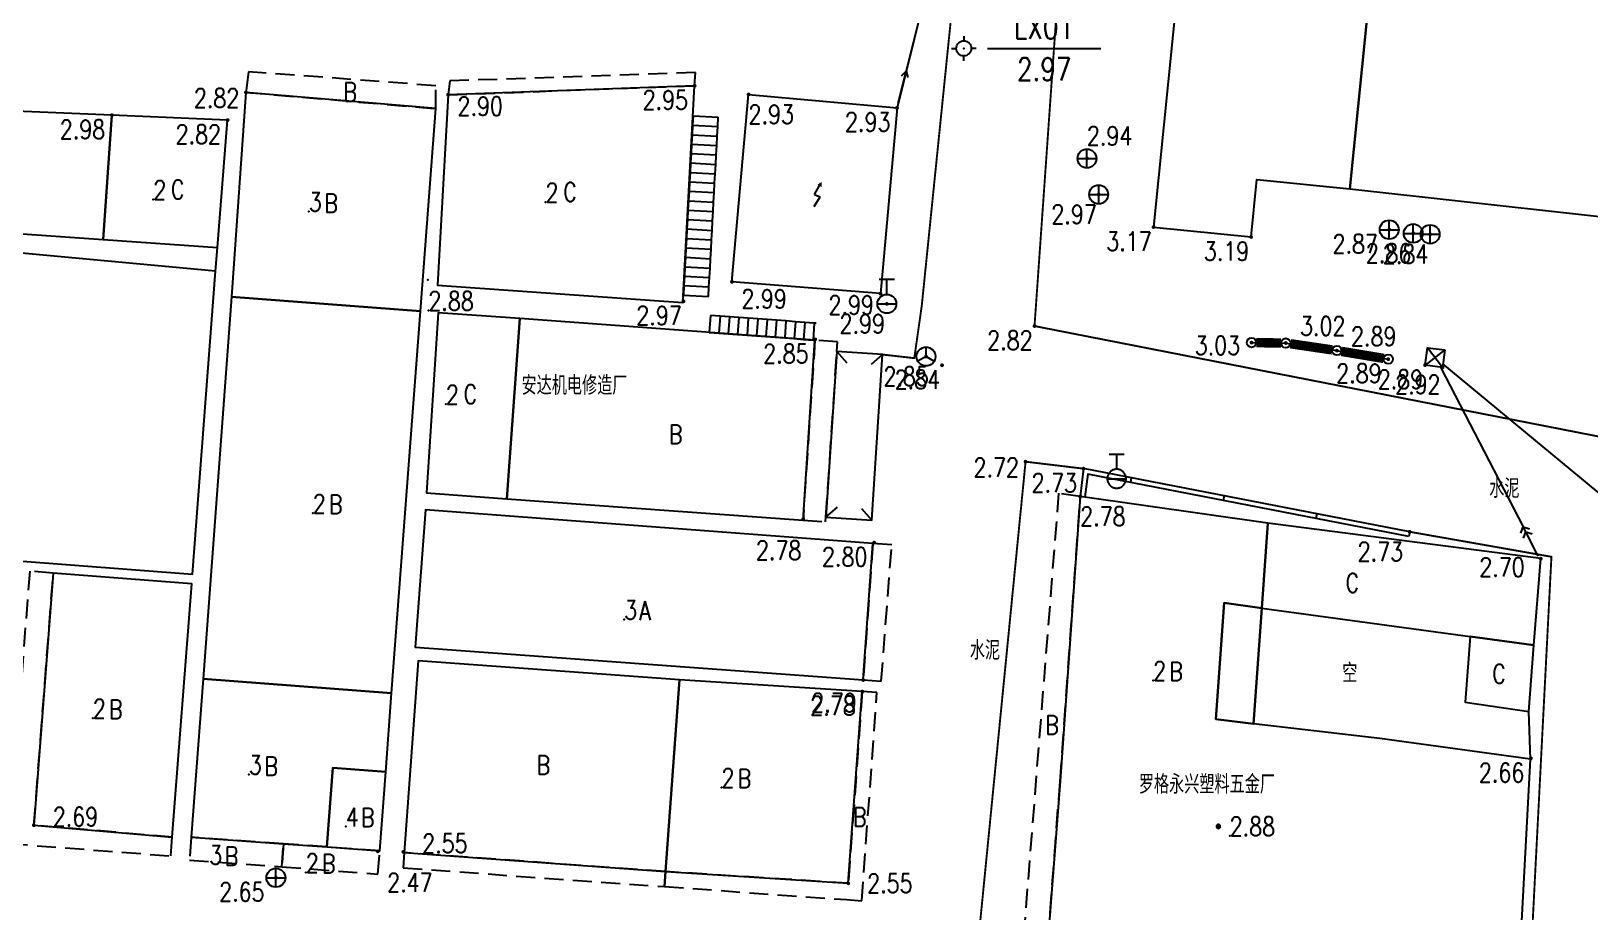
# Model space of a CAD drawing. Extents: x 500064 to 501389, y 2542464 to 2545400.
# Drawn here: x 500848.7 to 500931.1, y 2543410.6 to 2543457.2 of the extents above; entities that cross this region are included whole.
import ezdxf
from ezdxf.enums import TextEntityAlignment as Align

# ---------------------------------------------------------------- set-up
doc = ezdxf.new("R2010")
doc.units = 0
doc.header["$LTSCALE"] = 0.5
doc.linetypes.add('CENTER', pattern=[50.8, 31.75, -6.35, 6.35, -6.35])
doc.linetypes.add('X5', pattern=[3, 2, -1])
doc.layers.get('0').update_dxf_attribs({"linetype": 'CONTINUOUS', "lineweight": 5})
doc.layers.add('GCD', color=8, linetype='CONTINUOUS')
doc.layers.add('地形图', color=8, linetype='CONTINUOUS')
doc.styles.add('HZ', font='romans.shx', dxfattribs={"width": 0.8, "bigfont": 'hztxt.shx'})

# ---------------------------------------------------------------- blocks, each defined once
blk = doc.blocks.new('gc116')
for p, q in [((-1.3, 0), (-0.8, 0)), ((0, 1.3), (0, 0.8)), ((1.3, 0), (0.8, 0)), ((0, -1.3), (0, -0.8))]:
    blk.add_line(p, q)
blk.add_circle((0, 0), 0.8)
blk.add_point((0, 0))
blk = doc.blocks.new('gc013b')
at = {"linetype": 'Continuous'}
blk.add_line((0.5, 0), (4, 0), dxfattribs=at)
at = {"linetype": 'Continuous', "flags": 128}
blk.add_lwpolyline([(3.39, 0.35), (4, 0), (3.39, -0.35)], dxfattribs=at)
blk = doc.blocks.new('gc170')
at = {"linetype": 'Continuous'}
blk.add_circle((0, 0), 0.5, dxfattribs=at)
blk = doc.blocks.new('gc043')
for p, q in [((-1, 0), (1, 0)), ((0, -1), (0, 1))]:
    blk.add_line(p, q)
blk.add_circle((0, 0), 1)
blk = doc.blocks.new('gc048')
for q in [(-0.87, -0.5), (0, 1), (0.87, -0.5)]:
    blk.add_line((0, 0), q)
blk.add_circle((0, 0), 1)
blk = doc.blocks.new('gc129a')
for p, q in [((0, 0), (0.67, 1.18)), ((0, 0), (0.58, -0.25)), ((-0.05, -1.29), (0.58, -0.25))]:
    blk.add_line(p, q)
blk.add_lwpolyline([(0.75, 1.31, 0, 0.5, 0), (0.53, 0.9, 0.5, 0.5, 0)], format="xyseb")
blk = doc.blocks.new('gc133')
for p, q in [((-0.8, 2.6), (0.8, 2.6)), ((0, 1), (0, 2.6)), ((-1, 0), (1, 0))]:
    blk.add_line(p, q)
blk.add_circle((0, 0), 1)
blk = doc.blocks.new('GC200')
at = {"linetype": 'Continuous', "const_width": 0.2, "flags": 128}
blk.add_lwpolyline([(-0.1, 0, 1), (0.1, 0, 1)], format="xyb", close=True, dxfattribs=at)

msp = doc.modelspace()

# ---------------------------------------------------------------- linework, layer by layer
at = {"layer": '地形图', "linetype": 'Continuous'}
for p, q in [((500895.879, 2543458.672), (500894.981, 2543455.061)), ((500899.279, 2543456.263), (500905.279, 2543456.263)), ((500923.468, 2543440.302), (500922.428, 2543439.501)), ((500923.347, 2543439.38), (500922.549, 2543440.423)), ((500891.319, 2543440.22), (500891.846, 2543439.618)), ((500893.736, 2543440.06), (500893.134, 2543439.533)), ((500906.888, 2543433.533), (500906.84, 2543433.287)), ((500904.188, 2543432.552), (500904.436, 2543432.522)), ((500911.797, 2543432.582), (500911.749, 2543432.336)), ((500890.74, 2543431.46), (500891.342, 2543431.987)), ((500893.166, 2543431.3), (500892.639, 2543431.901)), ((500916.705, 2543431.631), (500916.658, 2543431.386)), ((500921.614, 2543430.68), (500921.566, 2543430.435))]:
    msp.add_line(p, q, dxfattribs=at)
at = {"layer": '地形图', "linetype": 'Continuous', "const_width": 0.1}
for points in [[(500914.479, 2543539.209), (500911.941, 2543536.564), (500909.005, 2543533.404), (500906.919, 2543530.454), (500904.75, 2543526.227), (500903.118, 2543521.722), (500901.499, 2543511.39), (500900.332, 2543493.472), (500899.021, 2543474.262), (500895.809, 2543442.661), (500895.412, 2543439.87), (500893.736, 2543440.06)], [(500935.148, 2543406.516), (500936.362, 2543434.792), (500901.771, 2543441.568), (500904.066, 2543474.297), (500905.351, 2543493.137), (500906.504, 2543510.836), (500907.173, 2543515.107), (500907.989, 2543520.309), (500911.27, 2543527.876), (500912.466, 2543529.475), (500918.845, 2543536.294), (500922.08, 2543538.524), (500925.12, 2543539.605)], [(500921.614, 2543430.68), (500929.112, 2543429.358), (500927.884, 2543405.432), (500927.306, 2543405.46)]]:
    msp.add_lwpolyline(points, dxfattribs=at)
at = {"layer": '地形图', "linetype": 'Continuous', "flags": 128}
for points in [[(500898.775, 2543514.782), (500899.017, 2543506.378), (500896.361, 2543460.613), (500894.498, 2543453.12)], [(500924.153, 2543505.554), (500918.446, 2543448.83), (500936.913, 2543446.786)], [(500913.249, 2543440.692), (500915.063, 2543440.669)], [(500915.063, 2543440.669), (500917.762, 2543440.269)], [(500917.762, 2543440.269), (500920.481, 2543439.816)], [(500921.566, 2543430.435), (500904.584, 2543433.725), (500904.436, 2543432.522)]]:
    msp.add_lwpolyline(points, dxfattribs=at)
for points in [[(500924.153, 2543505.554), (500914.08, 2543506.568), (500908.067, 2543446.805), (500913.227, 2543446.284), (500913.534, 2543449.326), (500918.446, 2543448.83)], [(500923.468, 2543440.302), (500923.347, 2543439.38), (500922.428, 2543439.501), (500922.549, 2543440.423)]]:
    msp.add_lwpolyline(points, close=True, dxfattribs=at)
at = {"layer": '地形图', "linetype": 'X5'}
for points in [[(500860.061, 2543453.935), (500870.108, 2543453.078), (500870.103, 2543454.284), (500860.202, 2543455.03)], [(500883.794, 2543454.286), (500883.84, 2543454.989), (500870.844, 2543454.539), (500870.753, 2543453.808)], [(500891.319, 2543440.22), (500891.354, 2543440.741), (500890.156, 2543440.82), (500889.526, 2543431.29), (500890.724, 2543431.211), (500890.74, 2543431.46)], [(500904.188, 2543432.552), (500903.046, 2543432.718), (500901.184, 2543409.2), (500902.482, 2543409.013), (500903.126, 2543417.48)], [(500892.714, 2543422.837), (500893.662, 2543422.77), (500894.223, 2543429.985), (500893.226, 2543430.06)], [(500849.872, 2543428.495), (500848.623, 2543428.591), (500847.515, 2543414.182), (500856.089, 2543413.523), (500856.166, 2543414.52), (500848.846, 2543415.15)], [(500892.663, 2543422.224), (500891.921, 2543412.078), (500882.256, 2543412.7), (500882.199, 2543411.902), (500891.84, 2543411.212), (500892.637, 2543411.155), (500893.438, 2543422.17)], [(500862.054, 2543414.167), (500857.167, 2543414.519), (500857.077, 2543413.31), (500861.964, 2543412.946)], [(500864.344, 2543414.002), (500862.054, 2543414.167), (500861.964, 2543412.946), (500867.045, 2543412.568), (500867.136, 2543413.791)], [(500882.256, 2543412.7), (500868.436, 2543413.7), (500868.378, 2543412.891), (500882.199, 2543411.902)]]:
    msp.add_lwpolyline(points, close=True, dxfattribs=at)
at = {"layer": '地形图'}
for points in [[(500832.508, 2543447.687), (500839.422, 2543447.074), (500852.509, 2543446.148), (500852.969, 2543452.73), (500833.049, 2543453.564)], [(500860.061, 2543453.935), (500859.297, 2543443.118), (500869.297, 2543442.361), (500870.108, 2543453.078)], [(500883.794, 2543454.286), (500870.753, 2543453.808), (500870.196, 2543443.74), (500883.176, 2543442.82)], [(500852.969, 2543452.73), (500852.509, 2543446.148), (500858.556, 2543445.72), (500859.093, 2543452.47)], [(500832.434, 2543446.884), (500830.342, 2543424.24), (500832.425, 2543424.074), (500836.412, 2543423.757), (500837.609, 2543423.662), (500838.085, 2543429.894), (500857.236, 2543428.43), (500858.456, 2543444.48)], [(500859.297, 2543443.118), (500857.791, 2543422.896), (500867.768, 2543422.141), (500869.297, 2543442.361)], [(500874.556, 2543441.97), (500870.236, 2543442.27), (500869.606, 2543432.74), (500873.862, 2543432.43)], [(500890.156, 2543440.82), (500874.556, 2543441.97), (500873.862, 2543432.43), (500889.526, 2543431.29)], [(500914.116, 2543431.14), (500904.188, 2543432.552), (500903.126, 2543417.48), (500902.482, 2543409.013), (500927.306, 2543405.46), (500927.996, 2543418.65), (500920.036, 2543419.74), (500913.35, 2543420.523), (500911.364, 2543420.756), (500911.81, 2543426.914), (500913.791, 2543426.643)], [(500892.714, 2543422.837), (500893.226, 2543430.06), (500869.567, 2543431.847), (500869.018, 2543424.567)], [(500914.116, 2543431.14), (500913.791, 2543426.643), (500924.811, 2543425.136), (500928.184, 2543424.675), (500928.547, 2543429.259)], [(500856.166, 2543414.52), (500857.198, 2543427.931), (500849.872, 2543428.495), (500848.846, 2543415.15)], [(500911.364, 2543420.756), (500913.35, 2543420.523), (500913.791, 2543426.643), (500911.81, 2543426.914)], [(500924.811, 2543425.136), (500924.546, 2543421.66), (500927.916, 2543421.17), (500928.184, 2543424.675)], [(500868.436, 2543413.7), (500882.256, 2543412.7), (500882.988, 2543422.854), (500869.166, 2543423.85)], [(500857.791, 2543422.896), (500857.167, 2543414.519), (500862.054, 2543414.167), (500864.344, 2543414.002), (500864.661, 2543418.19), (500867.453, 2543417.979), (500867.768, 2543422.141)], [(500882.988, 2543422.854), (500882.256, 2543412.7), (500891.921, 2543412.078), (500892.663, 2543422.224)], [(500864.344, 2543414.002), (500867.136, 2543413.791), (500867.453, 2543417.979), (500864.661, 2543418.19)]]:
    msp.add_lwpolyline(points, close=True, dxfattribs=at)
at = {"layer": '地形图', "linetype": 'Continuous', "elevation": 2.986, "flags": 128}
msp.add_lwpolyline([(500893.626, 2543443.284), (500885.769, 2543443.908), (500886.646, 2543453.826), (500894.498, 2543453.12)], close=True, dxfattribs=at)
at = {"layer": '地形图'}
for points in [[(500852.969, 2543452.73), (500852.509, 2543446.148)], [(500883.714, 2543452.696), (500883.687, 2543452.196), (500883.66, 2543451.697), (500883.632, 2543451.198), (500883.605, 2543450.699), (500883.578, 2543450.199), (500883.551, 2543449.7), (500883.524, 2543449.201), (500883.496, 2543448.702), (500883.469, 2543448.202), (500883.442, 2543447.703), (500883.415, 2543447.204), (500883.387, 2543446.705), (500883.36, 2543446.205), (500883.333, 2543445.706), (500883.306, 2543445.207), (500883.279, 2543444.708), (500883.251, 2543444.208), (500883.224, 2543443.709), (500883.197, 2543443.21)], [(500883.714, 2543452.696), (500885.043, 2543452.623)], [(500883.687, 2543452.196), (500885.016, 2543452.124)], [(500884.525, 2543443.137), (500884.552, 2543443.637), (500884.58, 2543444.136), (500884.607, 2543444.635), (500884.634, 2543445.134), (500884.661, 2543445.634), (500884.689, 2543446.133), (500884.716, 2543446.632), (500884.743, 2543447.132), (500884.77, 2543447.631), (500884.798, 2543448.13), (500884.825, 2543448.629), (500884.852, 2543449.128), (500884.879, 2543449.628), (500884.907, 2543450.127), (500884.934, 2543450.626), (500884.961, 2543451.126), (500884.989, 2543451.625), (500885.016, 2543452.124), (500885.043, 2543452.623)], [(500883.632, 2543451.198), (500884.961, 2543451.126)], [(500883.66, 2543451.697), (500884.989, 2543451.625)], [(500883.578, 2543450.199), (500884.907, 2543450.127)], [(500883.605, 2543450.699), (500884.934, 2543450.626)], [(500883.551, 2543449.7), (500884.879, 2543449.628)], [(500883.496, 2543448.702), (500884.825, 2543448.629)], [(500883.524, 2543449.201), (500884.852, 2543449.128)], [(500883.469, 2543448.202), (500884.798, 2543448.13)], [(500883.415, 2543447.204), (500884.743, 2543447.132)], [(500883.442, 2543447.703), (500884.77, 2543447.631)], [(500883.36, 2543446.205), (500884.689, 2543446.133)], [(500883.387, 2543446.705), (500884.716, 2543446.632)], [(500858.456, 2543444.48), (500858.556, 2543445.72)], [(500883.333, 2543445.706), (500884.661, 2543445.634)], [(500883.279, 2543444.708), (500884.607, 2543444.635)], [(500883.306, 2543445.207), (500884.634, 2543445.134)], [(500883.224, 2543443.709), (500884.552, 2543443.637)], [(500883.251, 2543444.208), (500884.58, 2543444.136)], [(500859.297, 2543443.118), (500869.297, 2543442.361)], [(500883.197, 2543443.21), (500884.525, 2543443.137)], [(500884.637, 2543442.129), (500884.571, 2543441.232)], [(500890.222, 2543441.718), (500890.122, 2543441.725), (500889.624, 2543441.762), (500889.125, 2543441.799), (500888.626, 2543441.836), (500888.128, 2543441.872), (500887.629, 2543441.909), (500887.13, 2543441.946), (500886.632, 2543441.983), (500886.133, 2543442.019), (500885.635, 2543442.056), (500885.136, 2543442.092), (500884.637, 2543442.129)], [(500885.136, 2543442.092), (500885.07, 2543441.195)], [(500885.635, 2543442.056), (500885.568, 2543441.158)], [(500886.133, 2543442.019), (500886.067, 2543441.122)], [(500886.632, 2543441.983), (500886.566, 2543441.085)], [(500887.13, 2543441.946), (500887.064, 2543441.048)], [(500884.571, 2543441.232), (500885.07, 2543441.195), (500885.568, 2543441.158), (500886.067, 2543441.122), (500886.566, 2543441.085), (500887.064, 2543441.048), (500887.563, 2543441.011), (500888.062, 2543440.974), (500888.56, 2543440.938), (500889.059, 2543440.901), (500889.558, 2543440.864), (500890.056, 2543440.827), (500890.156, 2543440.82)], [(500887.629, 2543441.909), (500887.563, 2543441.011)], [(500888.128, 2543441.872), (500888.062, 2543440.974)], [(500888.626, 2543441.836), (500888.56, 2543440.938)], [(500889.125, 2543441.799), (500889.059, 2543440.901)], [(500889.624, 2543441.762), (500889.558, 2543440.864)], [(500890.122, 2543441.725), (500890.056, 2543440.827)], [(500935.917, 2543429.177), (500923.373, 2543439.576)], [(500923.249, 2543439.393), (500927.609, 2543430.947)], [(500905.717, 2543434.79), (500906.117, 2543434.79), (500906.517, 2543434.79)], [(500906.117, 2543433.99), (500906.117, 2543434.79)], [(500906.117, 2543432.99), (500906.148, 2543432.991), (500906.18, 2543432.994), (500906.211, 2543432.999), (500906.241, 2543433.006), (500906.271, 2543433.014), (500906.301, 2543433.025), (500906.33, 2543433.037), (500906.358, 2543433.052), (500906.373, 2543433.061), (500906.385, 2543433.068), (500906.411, 2543433.085), (500906.436, 2543433.105), (500906.459, 2543433.125), (500906.481, 2543433.148), (500906.502, 2543433.171), (500906.521, 2543433.196), (500906.539, 2543433.222), (500906.555, 2543433.249), (500906.569, 2543433.277), (500906.582, 2543433.306), (500906.592, 2543433.335), (500906.601, 2543433.366), (500906.608, 2543433.396), (500906.613, 2543433.427), (500906.616, 2543433.459), (500906.617, 2543433.49), (500906.616, 2543433.521), (500906.613, 2543433.553), (500906.608, 2543433.584), (500906.601, 2543433.614), (500906.592, 2543433.644), (500906.582, 2543433.674), (500906.569, 2543433.703), (500906.555, 2543433.731), (500906.539, 2543433.758), (500906.521, 2543433.784), (500906.502, 2543433.809), (500906.481, 2543433.832), (500906.459, 2543433.854), (500906.436, 2543433.875), (500906.411, 2543433.894), (500906.385, 2543433.912), (500906.358, 2543433.928), (500906.33, 2543433.942), (500906.301, 2543433.955), (500906.271, 2543433.965), (500906.241, 2543433.974), (500906.211, 2543433.981), (500906.18, 2543433.986), (500906.148, 2543433.989), (500906.117, 2543433.99), (500906.086, 2543433.989), (500906.054, 2543433.986), (500906.023, 2543433.981), (500905.993, 2543433.974), (500905.962, 2543433.965), (500905.933, 2543433.955), (500905.904, 2543433.942), (500905.876, 2543433.928), (500905.849, 2543433.912), (500905.823, 2543433.894), (500905.798, 2543433.875), (500905.775, 2543433.854), (500905.752, 2543433.832), (500905.732, 2543433.809), (500905.712, 2543433.784), (500905.695, 2543433.758), (500905.679, 2543433.731), (500905.664, 2543433.703), (500905.652, 2543433.674), (500905.641, 2543433.644), (500905.633, 2543433.614), (500905.626, 2543433.584), (500905.621, 2543433.553), (500905.618, 2543433.521), (500905.617, 2543433.49), (500905.618, 2543433.459), (500905.621, 2543433.427), (500905.626, 2543433.396), (500905.633, 2543433.366), (500905.641, 2543433.335), (500905.652, 2543433.306), (500905.664, 2543433.277), (500905.679, 2543433.249), (500905.695, 2543433.222), (500905.712, 2543433.196), (500905.722, 2543433.184), (500905.732, 2543433.171), (500905.752, 2543433.148), (500905.775, 2543433.125), (500905.798, 2543433.105), (500905.823, 2543433.085), (500905.849, 2543433.068), (500905.876, 2543433.052), (500905.904, 2543433.037), (500905.933, 2543433.025), (500905.962, 2543433.014), (500905.993, 2543433.006), (500906.023, 2543432.999), (500906.054, 2543432.994), (500906.086, 2543432.991), (500906.117, 2543432.99)], [(500905.617, 2543433.49), (500906.617, 2543433.49)], [(500927.501, 2543430.611), (500927.609, 2543430.947)], [(500928.412, 2543429.392), (500927.75, 2543430.674), (500927.609, 2543430.947)], [(500927.609, 2543430.947), (500927.946, 2543430.84)], [(500927.643, 2543430.337), (500927.75, 2543430.674)], [(500927.75, 2543430.674), (500928.087, 2543430.566)], [(500911.81, 2543426.914), (500913.791, 2543426.643), (500913.35, 2543420.523), (500911.364, 2543420.756)], [(500857.791, 2543422.896), (500867.768, 2543422.141)], [(500927.996, 2543418.65), (500927.916, 2543421.17)], [(500864.344, 2543414.002), (500864.661, 2543418.19), (500867.453, 2543417.979)], [(500911.496, 2543414.986), (500911.506, 2543414.986), (500911.516, 2543414.988), (500911.527, 2543414.991), (500911.536, 2543414.994), (500911.546, 2543414.999), (500911.554, 2543415.005), (500911.563, 2543415.012), (500911.57, 2543415.019), (500911.577, 2543415.027), (500911.58, 2543415.032), (500911.582, 2543415.036), (500911.587, 2543415.045), (500911.591, 2543415.055), (500911.593, 2543415.065), (500911.595, 2543415.075), (500911.596, 2543415.086), (500911.595, 2543415.096), (500911.593, 2543415.107), (500911.591, 2543415.117), (500911.587, 2543415.126), (500911.584, 2543415.133), (500911.582, 2543415.136), (500911.577, 2543415.145), (500911.57, 2543415.153), (500911.563, 2543415.16), (500911.554, 2543415.167), (500911.546, 2543415.172), (500911.545, 2543415.173), (500911.536, 2543415.177), (500911.527, 2543415.181), (500911.516, 2543415.184), (500911.506, 2543415.185), (500911.496, 2543415.186), (500911.485, 2543415.185), (500911.475, 2543415.184), (500911.465, 2543415.181), (500911.455, 2543415.177), (500911.446, 2543415.172), (500911.437, 2543415.167), (500911.429, 2543415.16), (500911.421, 2543415.153), (500911.415, 2543415.145), (500911.412, 2543415.14), (500911.409, 2543415.136), (500911.404, 2543415.126), (500911.401, 2543415.117), (500911.398, 2543415.107), (500911.396, 2543415.096), (500911.396, 2543415.086), (500911.396, 2543415.075), (500911.398, 2543415.065), (500911.401, 2543415.055), (500911.404, 2543415.045), (500911.408, 2543415.039), (500911.409, 2543415.036), (500911.415, 2543415.027), (500911.421, 2543415.019), (500911.429, 2543415.012), (500911.437, 2543415.005), (500911.446, 2543414.999), (500911.447, 2543414.999), (500911.455, 2543414.994), (500911.465, 2543414.991), (500911.475, 2543414.988), (500911.485, 2543414.986), (500911.496, 2543414.986)], [(500911.447, 2543414.999), (500911.58, 2543415.032), (500911.582, 2543415.036), (500911.409, 2543415.036), (500911.408, 2543415.039), (500911.596, 2543415.086), (500911.396, 2543415.086), (500911.584, 2543415.133), (500911.582, 2543415.136), (500911.409, 2543415.136), (500911.412, 2543415.14), (500911.545, 2543415.173)]]:
    msp.add_lwpolyline(points, dxfattribs=at)
at = {"layer": '地形图', "linetype": 'Continuous', "flags": 128}
for points, const_width in [([(500913.499, 2543440.689), (500914.813, 2543440.672)], 0.5), ([(500915.31, 2543440.632), (500917.515, 2543440.306)], 0.5), ([(500918.009, 2543440.228), (500920.234, 2543439.857)], 0.5), ([(500904.368, 2543434.021), (500901.298, 2543434.39), (500897.363, 2543394.474), (500895.365, 2543387.663), (500892.582, 2543382.564), (500888.759, 2543377.496), (500881.235, 2543367.308), (500879.571, 2543364.685), (500878.502, 2543362.831), (500877.702, 2543360.647), (500876.06, 2543355.45), (500875.131, 2543351.728), (500872.991, 2543335.541), (500872.584, 2543331.636), (500872.344, 2543327.176), (500872.859, 2543315.79), (500873.369, 2543294.347), (500873.809, 2543275.37), (500874.473, 2543251.134), (500876.775, 2543208.122), (500876.906, 2543207.61), (500877.135, 2543207.428), (500879.589, 2543206.194)], 0.1)]:
    msp.add_lwpolyline(points, dxfattribs=dict(at, const_width=const_width))
at = {"layer": '地形图', "linetype": 'Continuous'}
msp.add_lwpolyline([(500891.319, 2543440.22), (500890.74, 2543431.46), (500893.166, 2543431.3), (500893.736, 2543440.06)], close=True, dxfattribs=at)
at = {"layer": '地形图', "linetype": 'Continuous', "elevation": 2.776, "flags": 128}
msp.add_lwpolyline([(500921.614, 2543430.68), (500904.368, 2543434.021), (500904.188, 2543432.552)], dxfattribs=at)
at = {"layer": '地形图', "linetype": 'CENTER'}
for p in [(500855.162, 2543448.267, 2), (500875.911, 2543448.133, 2), (500863.388, 2543447.637, 3), (500869.712, 2543442.398, 2.88), (500870.641, 2543437.438, 2), (500863.601, 2543431.661, 2), (500880.068, 2543426.039, 3), (500908.046, 2543422.817, 2), (500851.969, 2543420.818, 2), (500860.218, 2543417.843, 3), (500885.216, 2543417.154, 2), (500865.341, 2543415.078, 4), (500912.096, 2543414.59, 2.88), (500863.23, 2543412.648, 2)]:
    msp.add_point(p, dxfattribs=at)
at = {"layer": '地形图', "ltscale": 10}
for p in [(500869.687, 2543444.015), (500893.736, 2543440.06)]:
    msp.add_point(p, dxfattribs=at)

# ---------------------------------------------------------------- block references
at = {"layer": '地形图', "linetype": 'Continuous', "xscale": 0.5, "yscale": 0.5}
for name, p in [('gc116', (500898.029, 2543456.263, 2.973)), ('gc043', (500904.544, 2543450.436, 2.944)), ('gc129a', (500890.135, 2543448.535)), ('gc043', (500905.164, 2543448.533, 2.968)), ('gc043', (500920.534, 2543446.669, 2.867)), ('gc043', (500921.8, 2543446.472, 2.858)), ('gc043', (500922.7, 2543446.426, 2.843)), ('gc133', (500893.961, 2543442.742, 2.986)), ('gc048', (500896.033, 2543439.957, 2.854)), ('gc170', (500913.249, 2543440.692)), ('gc170', (500915.063, 2543440.669)), ('gc170', (500915.063, 2543440.669)), ('gc170', (500917.762, 2543440.269)), ('gc170', (500917.762, 2543440.269)), ('gc170', (500920.481, 2543439.816)), ('gc043', (500861.646, 2543412.373, 2.654))]:
    msp.add_blockref(name, p, dxfattribs=at)
at = {"layer": '地形图', "linetype": 'Continuous'}
ref = msp.add_blockref('GC200', (500883.794, 2543454.286, 2.948), dxfattribs=dict(at, xscale=0.5, yscale=0.5, zscale=0.5))
ref.add_attrib('height', '2.95', dxfattribs={"layer": 'GCD', "linetype": 'Continuous', "height": 1, "style": 'HZ', "width": 0.8}).set_placement((500881.044, 2543453.536, 2.95), align=Align.MIDDLE_LEFT)
at = {"layer": '地形图', "linetype": 'Continuous', "xscale": 0.4999999998447399, "yscale": 0.5, "rotation": 76.03772710737279}
msp.add_blockref('gc013b', (500894.498, 2543453.12), dxfattribs=at)
at = {"layer": '地形图', "linetype": 'Continuous'}
ref = msp.add_blockref('GC200', (500860.061, 2543453.935, 2.819), dxfattribs=dict(at, xscale=0.5, yscale=0.5, zscale=0.5))
ref.add_attrib('height', '2.82', dxfattribs={"layer": 'GCD', "linetype": 'Continuous', "height": 1, "style": 'HZ', "width": 0.8}).set_placement((500857.311, 2543453.635, 2.82), align=Align.MIDDLE_LEFT)
ref = msp.add_blockref('GC200', (500870.753, 2543453.808, 2.903), dxfattribs=dict(at, xscale=0.5, yscale=0.5, zscale=0.5))
ref.add_attrib('height', '2.90', dxfattribs={"layer": 'GCD', "linetype": 'Continuous', "height": 1, "style": 'HZ', "width": 0.8}).set_placement((500871.253, 2543453.208, 2.9), align=Align.MIDDLE_LEFT)
ref = msp.add_blockref('GC200', (500886.646, 2543453.826, 2.934), dxfattribs=dict(at, xscale=0.5, yscale=0.5, zscale=0.5))
ref.add_attrib('height', '2.93', dxfattribs={"layer": 'GCD', "linetype": 'Continuous', "height": 1, "style": 'HZ', "width": 0.8}).set_placement((500886.646, 2543452.776, 2.93), align=Align.MIDDLE_LEFT)
ref = msp.add_blockref('GC200', (500852.969, 2543452.73, 2.979), dxfattribs=dict(at, xscale=0.5, yscale=0.5, zscale=0.5))
ref.add_attrib('height', '2.98', dxfattribs={"layer": 'GCD', "linetype": 'Continuous', "height": 1, "style": 'HZ', "width": 0.8}).set_placement((500850.219, 2543451.98, 2.98), align=Align.MIDDLE_LEFT)
ref = msp.add_blockref('GC200', (500894.498, 2543453.12, 2.927), dxfattribs=dict(at, xscale=0.5, yscale=0.5, zscale=0.5))
ref.add_attrib('height', '2.93', dxfattribs={"layer": 'GCD', "linetype": 'Continuous', "height": 1, "style": 'HZ', "width": 0.8}).set_placement((500891.748, 2543452.37, 2.93), align=Align.MIDDLE_LEFT)
ref = msp.add_blockref('GC200', (500859.093, 2543452.47, 2.815), dxfattribs=dict(at, xscale=0.5, yscale=0.5, zscale=0.5))
ref.add_attrib('height', '2.82', dxfattribs={"layer": 'GCD', "linetype": 'Continuous', "height": 1, "style": 'HZ', "width": 0.8}).set_placement((500856.343, 2543451.72, 2.82), align=Align.MIDDLE_LEFT)
ref = msp.add_blockref('GC200', (500904.544, 2543450.436, 2.944), dxfattribs=dict(at, xscale=0.5, yscale=0.5, zscale=0.5))
ref.add_attrib('height', '2.94', dxfattribs={"layer": 'GCD', "linetype": 'Continuous', "height": 1, "style": 'HZ', "width": 0.8}).set_placement((500904.544, 2543451.636, 2.94), align=Align.MIDDLE_LEFT)
ref = msp.add_blockref('GC200', (500905.164, 2543448.533, 2.968), dxfattribs=dict(at, xscale=0.5, yscale=0.5, zscale=0.5))
ref.add_attrib('height', '2.97', dxfattribs={"layer": 'GCD', "linetype": 'Continuous', "height": 1, "style": 'HZ', "width": 0.8}).set_placement((500902.664, 2543447.483, 2.97), align=Align.MIDDLE_LEFT)
ref = msp.add_blockref('GC200', (500908.067, 2543446.805, 3.171), dxfattribs=dict(at, xscale=0.5, yscale=0.5, zscale=0.5))
ref.add_attrib('height', '3.17', dxfattribs={"layer": 'GCD', "linetype": 'Continuous', "height": 1, "style": 'HZ', "width": 0.8}).set_placement((500905.567, 2543446.055, 3.17), align=Align.MIDDLE_LEFT)
ref = msp.add_blockref('GC200', (500913.227, 2543446.284, 3.185), dxfattribs=dict(at, xscale=0.5, yscale=0.5, zscale=0.5))
ref.add_attrib('height', '3.19', dxfattribs={"layer": 'GCD', "linetype": 'Continuous', "height": 1, "style": 'HZ', "width": 0.8}).set_placement((500910.727, 2543445.534, 3.19), align=Align.MIDDLE_LEFT)
ref = msp.add_blockref('GC200', (500920.534, 2543446.669, 2.867), dxfattribs=dict(at, xscale=0.5, yscale=0.5, zscale=0.5))
ref.add_attrib('height', '2.87', dxfattribs={"layer": 'GCD', "linetype": 'Continuous', "height": 1, "style": 'HZ', "width": 0.8}).set_placement((500917.534, 2543445.919, 2.87), align=Align.MIDDLE_LEFT)
ref = msp.add_blockref('GC200', (500921.8, 2543446.472, 2.858), dxfattribs=dict(at, xscale=0.5, yscale=0.5, zscale=0.5))
ref.add_attrib('height', '2.86', dxfattribs={"layer": 'GCD', "linetype": 'Continuous', "height": 1, "style": 'HZ', "width": 0.8}).set_placement((500919.3, 2543445.422, 2.86), align=Align.MIDDLE_LEFT)
ref = msp.add_blockref('GC200', (500922.7, 2543446.426, 2.843), dxfattribs=dict(at, xscale=0.5, yscale=0.5, zscale=0.5))
ref.add_attrib('height', '2.84', dxfattribs={"layer": 'GCD', "linetype": 'Continuous', "height": 1, "style": 'HZ', "width": 0.8}).set_placement((500920.2, 2543445.376, 2.84), align=Align.MIDDLE_LEFT)
ref = msp.add_blockref('GC200', (500885.769, 2543443.908, 2.991), dxfattribs=dict(at, xscale=0.5, yscale=0.5, zscale=0.5))
ref.add_attrib('height', '2.99', dxfattribs={"layer": 'GCD', "linetype": 'Continuous', "height": 1, "style": 'HZ', "width": 0.8}).set_placement((500886.269, 2543443.008, 2.99), align=Align.MIDDLE_LEFT)
ref = msp.add_blockref('GC200', (500883.211, 2543442.877, 2.974), dxfattribs=dict(at, xscale=0.5, yscale=0.5, zscale=0.5))
ref.add_attrib('height', '2.97', dxfattribs={"layer": 'GCD', "linetype": 'Continuous', "height": 1, "style": 'HZ', "width": 0.8}).set_placement((500880.711, 2543442.127, 2.97), align=Align.MIDDLE_LEFT)
ref = msp.add_blockref('GC200', (500893.626, 2543443.284, 2.986), dxfattribs=dict(at, xscale=0.5, yscale=0.5, zscale=0.5))
ref.add_attrib('height', '2.99', dxfattribs={"layer": 'GCD', "linetype": 'Continuous', "height": 1, "style": 'HZ', "width": 0.8}).set_placement((500890.876, 2543442.684, 2.99), align=Align.MIDDLE_LEFT)
ref = msp.add_blockref('GC200', (500893.961, 2543442.742, 2.986), dxfattribs=dict(at, xscale=0.5, yscale=0.5, zscale=0.5))
ref.add_attrib('height', '2.99', dxfattribs={"layer": 'GCD', "linetype": 'Continuous', "height": 1, "style": 'HZ', "width": 0.8}).set_placement((500891.461, 2543441.692, 2.99), align=Align.MIDDLE_LEFT)
ref = msp.add_blockref('GC200', (500915.063, 2543440.669, 3.022), dxfattribs=dict(at, xscale=0.5, yscale=0.5, zscale=0.5))
ref.add_attrib('height', '3.02', dxfattribs={"layer": 'GCD', "linetype": 'Continuous', "height": 1, "style": 'HZ', "width": 0.8}).set_placement((500915.813, 2543441.569, 3.02), align=Align.MIDDLE_LEFT)
ref = msp.add_blockref('GC200', (500901.771, 2543441.568, 2.823), dxfattribs=dict(at, xscale=0.5, yscale=0.5, zscale=0.5))
ref.add_attrib('height', '2.82', dxfattribs={"layer": 'GCD', "linetype": 'Continuous', "height": 1, "style": 'HZ', "width": 0.8}).set_placement((500899.271, 2543440.818, 2.82), align=Align.MIDDLE_LEFT)
ref = msp.add_blockref('GC200', (500917.762, 2543440.269, 2.888), dxfattribs=dict(at, xscale=0.5, yscale=0.5, zscale=0.5))
ref.add_attrib('height', '2.89', dxfattribs={"layer": 'GCD', "linetype": 'Continuous', "height": 1, "style": 'HZ', "width": 0.8}).set_placement((500918.512, 2543441.019, 2.89), align=Align.MIDDLE_LEFT)
ref = msp.add_blockref('GC200', (500890.172, 2543440.862, 2.849), dxfattribs=dict(at, xscale=0.5, yscale=0.5, zscale=0.5))
ref.add_attrib('height', '2.85', dxfattribs={"layer": 'GCD', "linetype": 'Continuous', "height": 1, "style": 'HZ', "width": 0.8}).set_placement((500887.422, 2543440.112, 2.85), align=Align.MIDDLE_LEFT)
ref = msp.add_blockref('GC200', (500913.249, 2543440.692, 3.032), dxfattribs=dict(at, xscale=0.5, yscale=0.5, zscale=0.5))
ref.add_attrib('height', '3.03', dxfattribs={"layer": 'GCD', "linetype": 'Continuous', "height": 1, "style": 'HZ', "width": 0.8}).set_placement((500910.249, 2543440.542, 3.03), align=Align.MIDDLE_LEFT)
ref = msp.add_blockref('GC200', (500896.033, 2543439.957, 2.854), dxfattribs=dict(at, xscale=0.5, yscale=0.5, zscale=0.5))
ref.add_attrib('height', '2.85', dxfattribs={"layer": 'GCD', "linetype": 'Continuous', "height": 1, "style": 'HZ', "width": 0.8}).set_placement((500893.783, 2543438.907, 2.85), align=Align.MIDDLE_LEFT)
ref = msp.add_blockref('GC200', (500896.879, 2543439.492, 2.837), dxfattribs=dict(at, xscale=0.5, yscale=0.5, zscale=0.5))
ref.add_attrib('height', '2.84', dxfattribs={"layer": 'GCD', "linetype": 'Continuous', "height": 1, "style": 'HZ', "width": 0.8}).set_placement((500894.379, 2543438.742, 2.84), align=Align.MIDDLE_LEFT)
ref = msp.add_blockref('GC200', (500920.481, 2543439.816, 2.892), dxfattribs=dict(at, xscale=0.5, yscale=0.5, zscale=0.5))
ref.add_attrib('height', '2.89', dxfattribs={"layer": 'GCD', "linetype": 'Continuous', "height": 1, "style": 'HZ', "width": 0.8}).set_placement((500917.731, 2543439.066, 2.89), align=Align.MIDDLE_LEFT)
ref = msp.add_blockref('GC200', (500922.428, 2543439.501, 2.889), dxfattribs=dict(at, xscale=0.5, yscale=0.5, zscale=0.5))
ref.add_attrib('height', '2.89', dxfattribs={"layer": 'GCD', "linetype": 'Continuous', "height": 1, "style": 'HZ', "width": 0.8}).set_placement((500919.928, 2543438.751, 2.89), align=Align.MIDDLE_LEFT)
ref = msp.add_blockref('GC200', (500923.347, 2543439.38, 2.92), dxfattribs=dict(at, xscale=0.5, yscale=0.5, zscale=0.5))
ref.add_attrib('height', '2.92', dxfattribs={"layer": 'GCD', "linetype": 'Continuous', "height": 1, "style": 'HZ', "width": 0.8}).set_placement((500920.847, 2543438.48, 2.92), align=Align.MIDDLE_LEFT)
ref = msp.add_blockref('GC200', (500901.298, 2543434.39, 2.72), dxfattribs=dict(at, xscale=0.5, yscale=0.5, zscale=0.5))
ref.add_attrib('height', '2.72', dxfattribs={"layer": 'GCD', "linetype": 'Continuous', "height": 1, "style": 'HZ', "width": 0.8}).set_placement((500898.548, 2543434.09, 2.72), align=Align.MIDDLE_LEFT)
ref = msp.add_blockref('GC200', (500904.368, 2543434.021, 2.733), dxfattribs=dict(at, xscale=0.5, yscale=0.5, zscale=0.5))
ref.add_attrib('height', '2.73', dxfattribs={"layer": 'GCD', "linetype": 'Continuous', "height": 1, "style": 'HZ', "width": 0.8}).set_placement((500901.618, 2543433.271, 2.73), align=Align.MIDDLE_LEFT)
ref = msp.add_blockref('GC200', (500904.188, 2543432.552, 2.776), dxfattribs=dict(at, xscale=0.5, yscale=0.5, zscale=0.5))
ref.add_attrib('height', '2.78', dxfattribs={"layer": 'GCD', "linetype": 'Continuous', "height": 1, "style": 'HZ', "width": 0.8}).set_placement((500904.188, 2543431.502, 2.78), align=Align.MIDDLE_LEFT)
ref = msp.add_blockref('GC200', (500889.538, 2543431.354, 2.776), dxfattribs=dict(at, xscale=0.5, yscale=0.5, zscale=0.5))
ref.add_attrib('height', '2.78', dxfattribs={"layer": 'GCD', "linetype": 'Continuous', "height": 1, "style": 'HZ', "width": 0.8}).set_placement((500887.038, 2543429.704, 2.78), align=Align.MIDDLE_LEFT)
ref = msp.add_blockref('GC200', (500921.614, 2543430.68, 2.734), dxfattribs=dict(at, xscale=0.5, yscale=0.5, zscale=0.5))
ref.add_attrib('height', '2.73', dxfattribs={"layer": 'GCD', "linetype": 'Continuous', "height": 1, "style": 'HZ', "width": 0.8}).set_placement((500918.864, 2543429.63, 2.73), align=Align.MIDDLE_LEFT)
ref = msp.add_blockref('GC200', (500893.282, 2543430.106, 2.803), dxfattribs=dict(at, xscale=0.5, yscale=0.5, zscale=0.5))
ref.add_attrib('height', '2.80', dxfattribs={"layer": 'GCD', "linetype": 'Continuous', "height": 1, "style": 'HZ', "width": 0.8}).set_placement((500890.532, 2543429.356, 2.8), align=Align.MIDDLE_LEFT)
ref = msp.add_blockref('GC200', (500928.547, 2543429.259, 2.695), dxfattribs=dict(at, xscale=0.5, yscale=0.5, zscale=0.5))
ref.add_attrib('height', '2.70', dxfattribs={"layer": 'GCD', "linetype": 'Continuous', "height": 1, "style": 'HZ', "width": 0.8}).set_placement((500925.297, 2543428.809, 2.7), align=Align.MIDDLE_LEFT)
ref = msp.add_blockref('GC200', (500892.663, 2543422.224, 2.778), dxfattribs=dict(at, xscale=0.5, yscale=0.5, zscale=0.5))
ref.add_attrib('height', '2.78', dxfattribs={"layer": 'GCD', "linetype": 'Continuous', "height": 1, "style": 'HZ', "width": 0.8}).set_placement((500889.913, 2543421.474, 2.78), align=Align.MIDDLE_LEFT)
ref = msp.add_blockref('GC200', (500892.714, 2543422.837, 2.793), dxfattribs=dict(at, xscale=0.5, yscale=0.5, zscale=0.5))
ref.add_attrib('height', '2.79', dxfattribs={"layer": 'GCD', "linetype": 'Continuous', "height": 1, "style": 'HZ', "width": 0.8}).set_placement((500889.964, 2543421.637, 2.79), align=Align.MIDDLE_LEFT)
ref = msp.add_blockref('GC200', (500928.027, 2543418.687, 2.657), dxfattribs=dict(at, xscale=0.5, yscale=0.5, zscale=0.5))
ref.add_attrib('height', '2.66', dxfattribs={"layer": 'GCD', "linetype": 'Continuous', "height": 1, "style": 'HZ', "width": 0.8}).set_placement((500925.277, 2543417.937, 2.66), align=Align.MIDDLE_LEFT)
ref = msp.add_blockref('GC200', (500848.846, 2543415.15, 2.687), dxfattribs=dict(at, xscale=0.5, yscale=0.5, zscale=0.5))
ref.add_attrib('height', '2.69', dxfattribs={"layer": 'GCD', "linetype": 'Continuous', "height": 1, "style": 'HZ', "width": 0.8}).set_placement((500849.846, 2543415.6, 2.69), align=Align.MIDDLE_LEFT)
ref = msp.add_blockref('GC200', (500868.385, 2543413.739, 2.546), dxfattribs=dict(at, xscale=0.5, yscale=0.5, zscale=0.5))
ref.add_attrib('height', '2.55', dxfattribs={"layer": 'GCD', "linetype": 'Continuous', "height": 1, "style": 'HZ', "width": 0.8}).set_placement((500869.385, 2543414.189, 2.55), align=Align.MIDDLE_LEFT)
ref = msp.add_blockref('GC200', (500867.034, 2543413.767, 2.469), dxfattribs=dict(at, xscale=0.5, yscale=0.5, zscale=0.5))
ref.add_attrib('height', '2.47', dxfattribs={"layer": 'GCD', "linetype": 'Continuous', "height": 1, "style": 'HZ', "width": 0.8}).set_placement((500867.534, 2543412.117, 2.47), align=Align.MIDDLE_LEFT)
ref = msp.add_blockref('GC200', (500861.646, 2543412.373, 2.654), dxfattribs=dict(at, xscale=0.5, yscale=0.5, zscale=0.5))
ref.add_attrib('height', '2.65', dxfattribs={"layer": 'GCD', "linetype": 'Continuous', "height": 1, "style": 'HZ', "width": 0.8}).set_placement((500858.646, 2543411.623, 2.65), align=Align.MIDDLE_LEFT)
ref = msp.add_blockref('GC200', (500891.921, 2543412.078, 2.552), dxfattribs=dict(at, xscale=0.5, yscale=0.5, zscale=0.5))
ref.add_attrib('height', '2.55', dxfattribs={"layer": 'GCD', "linetype": 'Continuous', "height": 1, "style": 'HZ', "width": 0.8}).set_placement((500892.921, 2543412.078, 2.55), align=Align.MIDDLE_LEFT)

# ---------------------------------------------------------------- texts
at = {"layer": '地形图', "linetype": 'Continuous', "style": 'HZ', "width": 0.8}
for s, p in [('LX01', (500902.279, 2543457.363)), ('2.97', (500902.279, 2543455.163))]:
    msp.add_text(s, height=1.2, dxfattribs=at).set_placement(p, align=Align.MIDDLE)
at = {"layer": '地形图', "ltscale": 10, "style": 'HZ', "width": 0.8}
for s, p in [('B', (500865.212, 2543453.461)), ('2', (500855.162, 2543448.267)), ('C', (500856.092, 2543448.295)), ('3', (500863.388, 2543447.637)), ('B', (500864.203, 2543447.57)), ('2', (500875.911, 2543448.133)), ('C', (500876.841, 2543448.161)), ('2.88', (500869.712, 2543442.398)), ('安达机电修造厂', (500874.639, 2543437.926)), ('2', (500870.641, 2543437.438)), ('C', (500871.571, 2543437.466)), ('B', (500882.429, 2543435.333)), ('水泥', (500925.822, 2543432.475)), ('2', (500863.601, 2543431.661)), ('B', (500864.449, 2543431.632)), ('C', (500918.226, 2543427.476)), ('3', (500880.068, 2543426.039)), ('A', (500880.855, 2543426.002)), ('水泥', (500898.349, 2543423.91)), ('2', (500908.046, 2543422.817)), ('空', (500918.048, 2543422.704)), ('B', (500908.894, 2543422.789)), ('C', (500925.977, 2543422.663)), ('2', (500851.969, 2543420.818)), ('B', (500852.817, 2543420.79)), ('B', (500902.331, 2543419.959)), ('3', (500860.218, 2543417.843)), ('B', (500861.033, 2543417.776)), ('B', (500875.431, 2543417.837)), ('2', (500885.216, 2543417.154)), ('B', (500886.065, 2543417.126)), ('罗格永兴塑料五金厂', (500907.291, 2543416.818)), ('4', (500865.341, 2543415.078)), ('B', (500866.138, 2543415.058)), ('B', (500892.166, 2543415.08)), ('2.88', (500912.096, 2543414.59)), ('3', (500858.121, 2543413.077)), ('B', (500858.936, 2543413.011)), ('2', (500863.23, 2543412.648)), ('B', (500864.078, 2543412.62))]:
    msp.add_text(s, height=1, dxfattribs=at).set_placement(p)

doc.saveas('drawing.dxf')
